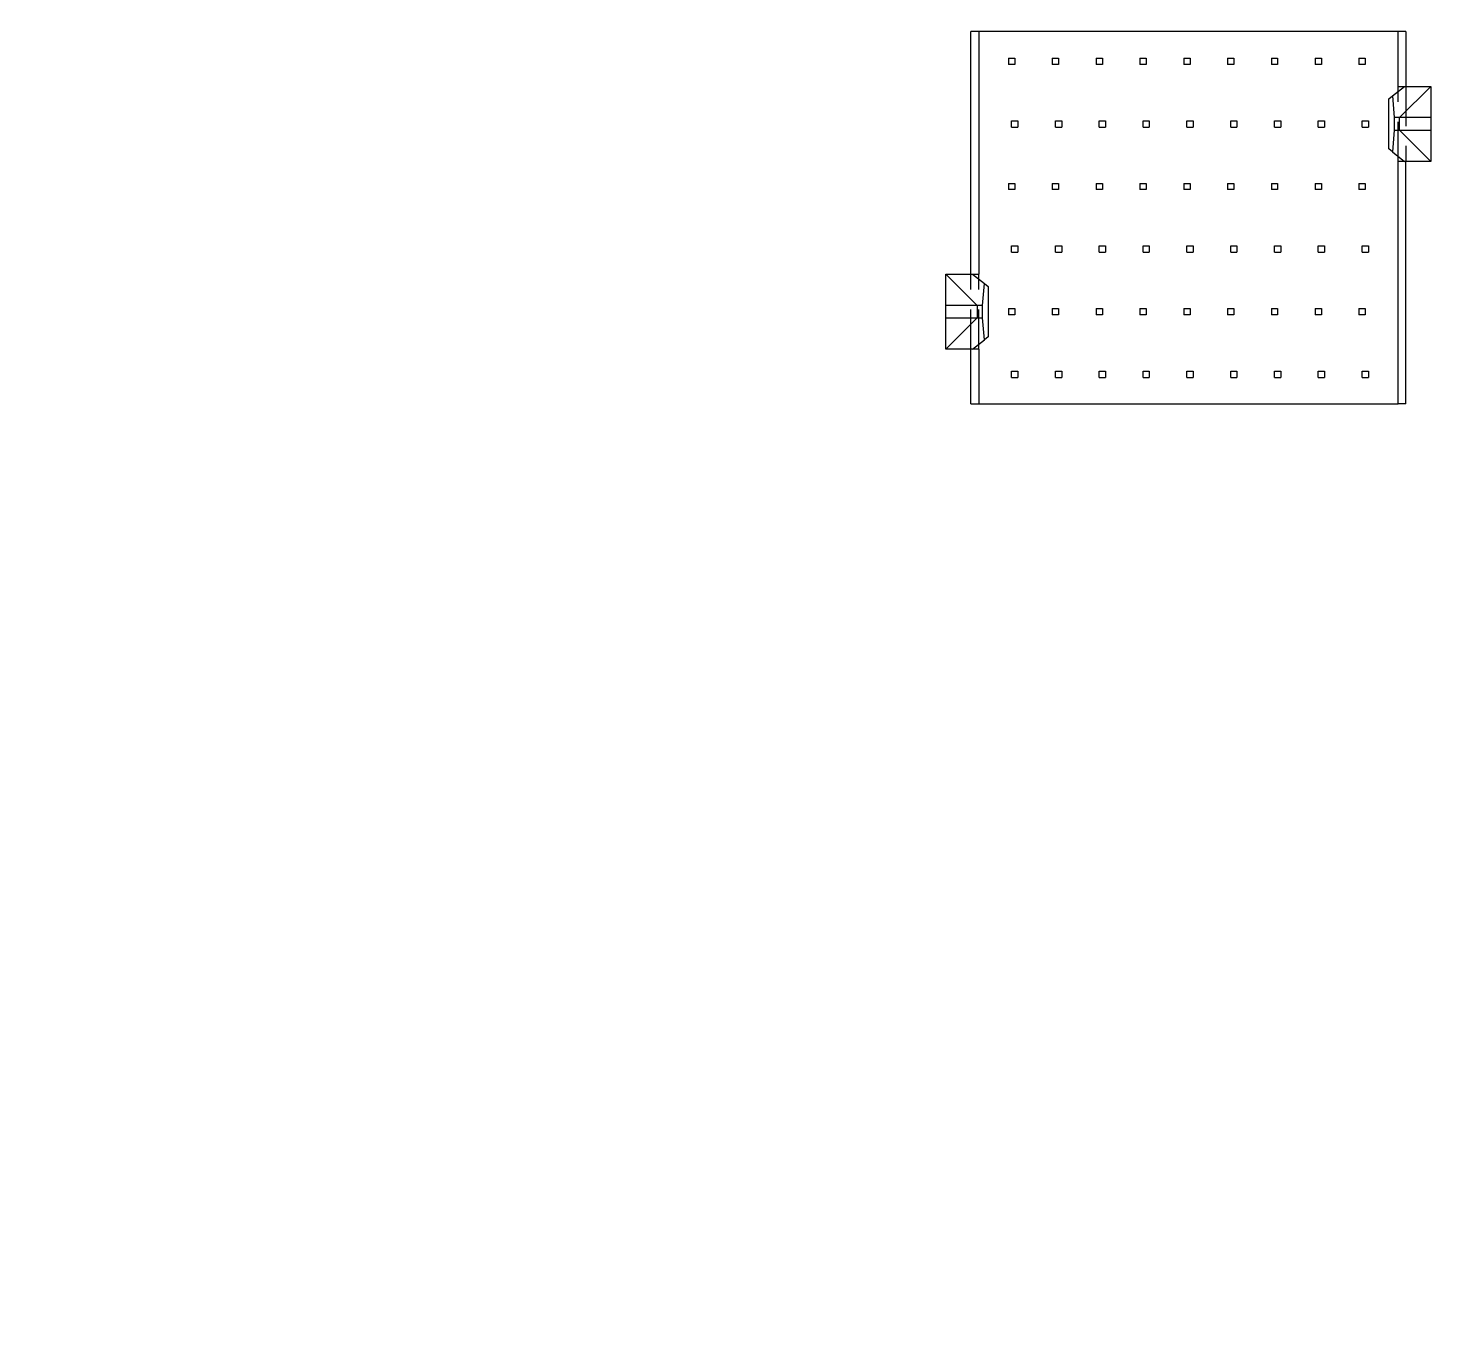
# Model space of a CAD drawing. Header units: millimetres. Extents: x -17 to 589, y 5 to 415.
# Drawn here: x 100.87 to 145.71, y 213.46 to 255.48 of the extents above; entities that cross this region are included whole.
import ezdxf

# ---------------------------------------------------------------- set-up
doc = ezdxf.new("R2010")
doc.units = ezdxf.units.MM
doc.header["$PDSIZE"] = -1
doc.linetypes.add('HIDDEN', pattern=[1.905, 1.27, -0.635])
doc.dimstyles.new('ISO-25', dxfattribs={"dimtxt": 2.5, "dimasz": 2.5, "dimexe": 1.25, "dimexo": 0.625, "dimtad": 1, "dimtxsty": 'Standard', "dimcen": 2.5, "dimadec": 0, "dimazin": 0, "dimtfac": 1, "dimtmove": 0, "dimatfit": 3, "dimfxl": 0, "dimarcsym": 0})

# ---------------------------------------------------------------- blocks, each defined once
blk = doc.blocks.new('*D30')
at = {"color": 0, "lineweight": -2}
for p, q in [((133.397, 283.551), (49.8, 283.551)), ((50.8, 280.249), (50.8, 193.538)), ((50.8, 99.696), (50.8, 186.407)), ((90.181, 96.394), (49.8, 96.394))]:
    blk.add_line(p, q, dxfattribs=at)
at = {"color": 0}
for points in [[(50.25, 280.249), (51.351, 280.249), (50.8, 283.551)], [(50.25, 99.696), (51.351, 99.696), (50.8, 96.394)]]:
    blk.add_solid(points, dxfattribs=at)
at = {"layer": 'Defpoints', "color": 0}
for p in [(50.8, 283.551), (134.397, 283.551), (91.181, 96.394)]:
    blk.add_point(p, dxfattribs=at)
at = {"color": 0, "insert": (50.8, 189.973), "char_height": 3.5, "attachment_point": 5}
blk.add_mtext('187,158', dxfattribs=at)

msp = doc.modelspace()

# ---------------------------------------------------------------- linework, layer by layer
at = {"color": 7, "linetype": 'Continuous', "lineweight": 15}
for p, q in [((131.0069, 247.6139), (131.0069, 255.3639)), ((131.2569, 255.3639), (131.0069, 255.3639)), ((144.6569, 255.3639), (131.2569, 255.3639)), ((131.2569, 255.3639), (131.2569, 247.6139)), ((144.6569, 253.6139), (144.6569, 255.3639)), ((144.9069, 255.3639), (144.6569, 255.3639)), ((144.9069, 255.3639), (144.9069, 253.6139)), ((144.4761, 253.3092), (144.8569, 253.6139)), ((144.6569, 253.6139), (144.8569, 253.6139)), ((145.7069, 253.6139), (144.7069, 252.6139)), ((144.8569, 253.6139), (145.7069, 253.6139)), ((145.7069, 253.6139), (145.7069, 252.6139)), ((144.3569, 253.2139), (144.4761, 253.3092)), ((144.3569, 251.6139), (144.3569, 253.2139)), ((144.4761, 253.3092), (144.5369, 252.6139)), ((144.7069, 252.6139), (144.5369, 252.6139)), ((144.5369, 252.6139), (144.5369, 252.2139)), ((144.7069, 252.2139), (144.7069, 252.6139)), ((145.7069, 252.6139), (144.7069, 252.6139)), ((145.7069, 252.6139), (145.7069, 252.2139)), ((144.5369, 252.2139), (144.4761, 251.5186)), ((144.5369, 252.2139), (144.7069, 252.2139)), ((144.7069, 252.2139), (145.7069, 251.2139)), ((144.7069, 252.2139), (145.7069, 252.2139)), ((145.7069, 252.2139), (145.7069, 251.2139)), ((144.4761, 251.5186), (144.3569, 251.6139)), ((144.4761, 251.5186), (144.8569, 251.2139)), ((144.6569, 243.4639), (144.6569, 251.2139)), ((144.8569, 251.2139), (144.6569, 251.2139)), ((145.7069, 251.2139), (144.8569, 251.2139)), ((144.9069, 243.4639), (144.9069, 251.2139)), ((131.2069, 246.6139), (130.2069, 247.6139)), ((130.2069, 246.6139), (130.2069, 247.6139)), ((130.2069, 247.6139), (131.0569, 247.6139)), ((131.0569, 247.6139), (131.4378, 247.3092)), ((131.0569, 247.6139), (131.2569, 247.6139)), ((131.3769, 246.6139), (131.4378, 247.3092)), ((131.4378, 247.3092), (131.5569, 247.2139)), ((131.5569, 247.2139), (131.5569, 245.6139)), ((130.2069, 246.2139), (130.2069, 246.6139)), ((131.2069, 246.6139), (130.2069, 246.6139)), ((131.3769, 246.6139), (131.2069, 246.6139)), ((131.2069, 246.6139), (131.2069, 246.2139)), ((131.3769, 246.2139), (131.3769, 246.6139)), ((130.2069, 246.2139), (131.2069, 246.2139)), ((130.2069, 245.2139), (131.2069, 246.2139)), ((130.2069, 245.2139), (130.2069, 246.2139)), ((131.2069, 246.2139), (131.3769, 246.2139)), ((131.4378, 245.5186), (131.3769, 246.2139)), ((131.0569, 245.2139), (131.4378, 245.5186)), ((131.5569, 245.6139), (131.4378, 245.5186)), ((131.0569, 245.2139), (130.2069, 245.2139)), ((131.0069, 243.4639), (131.0069, 245.2139)), ((131.2569, 245.2139), (131.0569, 245.2139)), ((131.2569, 245.2139), (131.2569, 243.4639)), ((131.0069, 243.4639), (131.2569, 243.4639)), ((131.2569, 243.4639), (144.6569, 243.4639)), ((144.9069, 243.4639), (144.6569, 243.4639))]:
    msp.add_line(p, q, dxfattribs=at)
at = {"color": 7, "linetype": 'HIDDEN', "lineweight": 0}
for p, q in [((132.2069, 254.5139), (132.4069, 254.5139)), ((132.2069, 254.5139), (132.2069, 254.3139)), ((132.4069, 254.3139), (132.2069, 254.3139)), ((132.4069, 254.5139), (132.4069, 254.3139)), ((133.6069, 254.5139), (133.8069, 254.5139)), ((133.6069, 254.5139), (133.6069, 254.3139)), ((133.8069, 254.3139), (133.6069, 254.3139)), ((133.8069, 254.5139), (133.8069, 254.3139)), ((135.0069, 254.5139), (135.2069, 254.5139)), ((135.0069, 254.5139), (135.0069, 254.3139)), ((135.2069, 254.3139), (135.0069, 254.3139)), ((135.2069, 254.5139), (135.2069, 254.3139)), ((136.4069, 254.5139), (136.4069, 254.3139)), ((136.4069, 254.5139), (136.6069, 254.5139)), ((136.6069, 254.3139), (136.4069, 254.3139)), ((136.6069, 254.5139), (136.6069, 254.3139)), ((137.8069, 254.5139), (137.8069, 254.3139)), ((137.8069, 254.5139), (138.0069, 254.5139)), ((138.0069, 254.3139), (137.8069, 254.3139)), ((138.0069, 254.5139), (138.0069, 254.3139)), ((139.2069, 254.5139), (139.2069, 254.3139)), ((139.2069, 254.5139), (139.4069, 254.5139)), ((139.4069, 254.3139), (139.2069, 254.3139)), ((139.4069, 254.5139), (139.4069, 254.3139)), ((140.6069, 254.5139), (140.8069, 254.5139)), ((140.6069, 254.5139), (140.6069, 254.3139)), ((140.8069, 254.3139), (140.6069, 254.3139)), ((140.8069, 254.5139), (140.8069, 254.3139)), ((142.0069, 254.5139), (142.2069, 254.5139)), ((142.0069, 254.5139), (142.0069, 254.3139)), ((142.2069, 254.3139), (142.0069, 254.3139)), ((142.2069, 254.5139), (142.2069, 254.3139)), ((143.4069, 254.5139), (143.6069, 254.5139)), ((143.4069, 254.5139), (143.4069, 254.3139)), ((143.6069, 254.3139), (143.4069, 254.3139)), ((143.6069, 254.5139), (143.6069, 254.3139)), ((144.6569, 251.2139), (144.6569, 253.6139)), ((144.9069, 253.6139), (144.9069, 251.2139)), ((132.3069, 252.3139), (132.3069, 252.5139)), ((132.3069, 252.5139), (132.5069, 252.5139)), ((132.5069, 252.5139), (132.5069, 252.3139)), ((133.7069, 252.3139), (133.7069, 252.5139)), ((133.7069, 252.5139), (133.9069, 252.5139)), ((133.9069, 252.5139), (133.9069, 252.3139)), ((135.1069, 252.3139), (135.1069, 252.5139)), ((135.1069, 252.5139), (135.3069, 252.5139)), ((135.3069, 252.5139), (135.3069, 252.3139)), ((136.5069, 252.3139), (136.5069, 252.5139)), ((136.5069, 252.5139), (136.7069, 252.5139)), ((136.7069, 252.5139), (136.7069, 252.3139)), ((137.9069, 252.3139), (137.9069, 252.5139)), ((137.9069, 252.5139), (138.1069, 252.5139)), ((138.1069, 252.5139), (138.1069, 252.3139)), ((139.3069, 252.3139), (139.3069, 252.5139)), ((139.3069, 252.5139), (139.5069, 252.5139)), ((139.5069, 252.5139), (139.5069, 252.3139)), ((140.7069, 252.3139), (140.7069, 252.5139)), ((140.7069, 252.5139), (140.9069, 252.5139)), ((140.9069, 252.5139), (140.9069, 252.3139)), ((142.1069, 252.3139), (142.1069, 252.5139)), ((142.1069, 252.5139), (142.3069, 252.5139)), ((142.3069, 252.5139), (142.3069, 252.3139)), ((143.5069, 252.3139), (143.5069, 252.5139)), ((143.5069, 252.5139), (143.7069, 252.5139)), ((143.7069, 252.5139), (143.7069, 252.3139)), ((132.3069, 252.3139), (132.5069, 252.3139)), ((133.7069, 252.3139), (133.9069, 252.3139)), ((135.1069, 252.3139), (135.3069, 252.3139)), ((136.5069, 252.3139), (136.7069, 252.3139)), ((137.9069, 252.3139), (138.1069, 252.3139)), ((139.3069, 252.3139), (139.5069, 252.3139)), ((140.7069, 252.3139), (140.9069, 252.3139)), ((142.1069, 252.3139), (142.3069, 252.3139)), ((143.5069, 252.3139), (143.7069, 252.3139)), ((132.2069, 250.5139), (132.4069, 250.5139)), ((132.2069, 250.5139), (132.2069, 250.3139)), ((132.4069, 250.3139), (132.2069, 250.3139)), ((132.4069, 250.5139), (132.4069, 250.3139)), ((133.6069, 250.5139), (133.6069, 250.3139)), ((133.6069, 250.5139), (133.8069, 250.5139)), ((133.8069, 250.3139), (133.6069, 250.3139)), ((133.8069, 250.5139), (133.8069, 250.3139)), ((135.0069, 250.5139), (135.0069, 250.3139)), ((135.0069, 250.5139), (135.2069, 250.5139)), ((135.2069, 250.3139), (135.0069, 250.3139)), ((135.2069, 250.5139), (135.2069, 250.3139)), ((136.4069, 250.5139), (136.6069, 250.5139)), ((136.4069, 250.5139), (136.4069, 250.3139)), ((136.6069, 250.3139), (136.4069, 250.3139)), ((136.6069, 250.5139), (136.6069, 250.3139)), ((137.8069, 250.5139), (137.8069, 250.3139)), ((137.8069, 250.5139), (138.0069, 250.5139)), ((138.0069, 250.3139), (137.8069, 250.3139)), ((138.0069, 250.5139), (138.0069, 250.3139)), ((139.2069, 250.5139), (139.2069, 250.3139)), ((139.2069, 250.5139), (139.4069, 250.5139)), ((139.4069, 250.3139), (139.2069, 250.3139)), ((139.4069, 250.5139), (139.4069, 250.3139)), ((140.6069, 250.5139), (140.8069, 250.5139)), ((140.6069, 250.5139), (140.6069, 250.3139)), ((140.8069, 250.3139), (140.6069, 250.3139)), ((140.8069, 250.5139), (140.8069, 250.3139)), ((142.0069, 250.5139), (142.2069, 250.5139)), ((142.0069, 250.5139), (142.0069, 250.3139)), ((142.2069, 250.3139), (142.0069, 250.3139)), ((142.2069, 250.5139), (142.2069, 250.3139)), ((143.4069, 250.5139), (143.4069, 250.3139)), ((143.4069, 250.5139), (143.6069, 250.5139)), ((143.6069, 250.3139), (143.4069, 250.3139)), ((143.6069, 250.5139), (143.6069, 250.3139)), ((132.3069, 248.3139), (132.3069, 248.5139)), ((132.3069, 248.5139), (132.5069, 248.5139)), ((132.5069, 248.5139), (132.5069, 248.3139)), ((133.7069, 248.5139), (133.9069, 248.5139)), ((133.7069, 248.3139), (133.7069, 248.5139)), ((133.9069, 248.5139), (133.9069, 248.3139)), ((135.1069, 248.3139), (135.1069, 248.5139)), ((135.1069, 248.5139), (135.3069, 248.5139)), ((135.3069, 248.5139), (135.3069, 248.3139)), ((136.5069, 248.3139), (136.5069, 248.5139)), ((136.5069, 248.5139), (136.7069, 248.5139)), ((136.7069, 248.5139), (136.7069, 248.3139)), ((137.9069, 248.3139), (137.9069, 248.5139)), ((137.9069, 248.5139), (138.1069, 248.5139)), ((138.1069, 248.5139), (138.1069, 248.3139)), ((139.3069, 248.3139), (139.3069, 248.5139)), ((139.3069, 248.5139), (139.5069, 248.5139)), ((139.5069, 248.5139), (139.5069, 248.3139)), ((140.7069, 248.3139), (140.7069, 248.5139)), ((140.7069, 248.5139), (140.9069, 248.5139)), ((140.9069, 248.5139), (140.9069, 248.3139)), ((142.1069, 248.3139), (142.1069, 248.5139)), ((142.1069, 248.5139), (142.3069, 248.5139)), ((142.3069, 248.5139), (142.3069, 248.3139)), ((143.5069, 248.3139), (143.5069, 248.5139)), ((143.5069, 248.5139), (143.7069, 248.5139)), ((143.7069, 248.5139), (143.7069, 248.3139)), ((132.3069, 248.3139), (132.5069, 248.3139)), ((133.7069, 248.3139), (133.9069, 248.3139)), ((135.1069, 248.3139), (135.3069, 248.3139)), ((136.5069, 248.3139), (136.7069, 248.3139)), ((137.9069, 248.3139), (138.1069, 248.3139)), ((139.3069, 248.3139), (139.5069, 248.3139)), ((140.7069, 248.3139), (140.9069, 248.3139)), ((142.1069, 248.3139), (142.3069, 248.3139)), ((143.5069, 248.3139), (143.7069, 248.3139)), ((131.0069, 245.2139), (131.0069, 247.6139)), ((131.2569, 245.2139), (131.2569, 247.6139)), ((132.2069, 246.5139), (132.2069, 246.3139)), ((132.2069, 246.5139), (132.4069, 246.5139)), ((132.4069, 246.3139), (132.2069, 246.3139)), ((132.4069, 246.5139), (132.4069, 246.3139)), ((133.6069, 246.5139), (133.6069, 246.3139)), ((133.6069, 246.5139), (133.8069, 246.5139)), ((133.8069, 246.3139), (133.6069, 246.3139)), ((133.8069, 246.5139), (133.8069, 246.3139)), ((135.0069, 246.5139), (135.0069, 246.3139)), ((135.0069, 246.5139), (135.2069, 246.5139)), ((135.2069, 246.3139), (135.0069, 246.3139)), ((135.2069, 246.5139), (135.2069, 246.3139)), ((136.4069, 246.5139), (136.4069, 246.3139)), ((136.4069, 246.5139), (136.6069, 246.5139)), ((136.6069, 246.3139), (136.4069, 246.3139)), ((136.6069, 246.5139), (136.6069, 246.3139)), ((137.8069, 246.5139), (138.0069, 246.5139)), ((137.8069, 246.5139), (137.8069, 246.3139)), ((138.0069, 246.3139), (137.8069, 246.3139)), ((138.0069, 246.5139), (138.0069, 246.3139)), ((139.2069, 246.5139), (139.2069, 246.3139)), ((139.2069, 246.5139), (139.4069, 246.5139)), ((139.4069, 246.3139), (139.2069, 246.3139)), ((139.4069, 246.5139), (139.4069, 246.3139)), ((140.6069, 246.5139), (140.6069, 246.3139)), ((140.6069, 246.5139), (140.8069, 246.5139)), ((140.8069, 246.3139), (140.6069, 246.3139)), ((140.8069, 246.5139), (140.8069, 246.3139)), ((142.0069, 246.5139), (142.0069, 246.3139)), ((142.0069, 246.5139), (142.2069, 246.5139)), ((142.2069, 246.3139), (142.0069, 246.3139)), ((142.2069, 246.5139), (142.2069, 246.3139)), ((143.4069, 246.5139), (143.4069, 246.3139)), ((143.4069, 246.5139), (143.6069, 246.5139)), ((143.6069, 246.3139), (143.4069, 246.3139)), ((143.6069, 246.5139), (143.6069, 246.3139)), ((132.3069, 244.3139), (132.3069, 244.5139)), ((132.3069, 244.5139), (132.5069, 244.5139)), ((132.5069, 244.5139), (132.5069, 244.3139)), ((133.7069, 244.3139), (133.7069, 244.5139)), ((133.7069, 244.5139), (133.9069, 244.5139)), ((133.9069, 244.5139), (133.9069, 244.3139)), ((135.1069, 244.3139), (135.1069, 244.5139)), ((135.1069, 244.5139), (135.3069, 244.5139)), ((135.3069, 244.5139), (135.3069, 244.3139)), ((136.5069, 244.5139), (136.7069, 244.5139)), ((136.5069, 244.3139), (136.5069, 244.5139)), ((136.7069, 244.5139), (136.7069, 244.3139)), ((137.9069, 244.5139), (138.1069, 244.5139)), ((137.9069, 244.3139), (137.9069, 244.5139)), ((138.1069, 244.5139), (138.1069, 244.3139)), ((139.3069, 244.5139), (139.5069, 244.5139)), ((139.3069, 244.3139), (139.3069, 244.5139)), ((139.5069, 244.5139), (139.5069, 244.3139)), ((140.7069, 244.3139), (140.7069, 244.5139)), ((140.7069, 244.5139), (140.9069, 244.5139)), ((140.9069, 244.5139), (140.9069, 244.3139)), ((142.1069, 244.3139), (142.1069, 244.5139)), ((142.1069, 244.5139), (142.3069, 244.5139)), ((142.3069, 244.5139), (142.3069, 244.3139)), ((143.5069, 244.3139), (143.5069, 244.5139)), ((143.5069, 244.5139), (143.7069, 244.5139)), ((143.7069, 244.5139), (143.7069, 244.3139)), ((132.3069, 244.3139), (132.5069, 244.3139)), ((133.7069, 244.3139), (133.9069, 244.3139)), ((135.1069, 244.3139), (135.3069, 244.3139)), ((136.5069, 244.3139), (136.7069, 244.3139)), ((137.9069, 244.3139), (138.1069, 244.3139)), ((139.3069, 244.3139), (139.5069, 244.3139)), ((140.7069, 244.3139), (140.9069, 244.3139)), ((142.1069, 244.3139), (142.3069, 244.3139)), ((143.5069, 244.3139), (143.7069, 244.3139))]:
    msp.add_line(p, q, dxfattribs=at)

# ---------------------------------------------------------------- dimensions: what is measured, and where the dimension line sits
dim = msp.add_linear_dim(base=(50.8003654011, 283.5513976185), p1=(91.1810391472, 96.3938976185), p2=(134.3969255003, 283.5513976185), angle=90, dimstyle='ISO-25', override={"dimtxt": 3.5, "dimasz": 3.302, "dimexe": 1, "dimexo": 1, "dimgap": 1.524, "dimtih": 1, "dimtoh": 1, "dimdec": 3, "dimzin": 0, "dimadec": 2, "dimtdec": 3, "dimtzin": 0})
dim.commit()
dim.dimension.update_dxf_attribs({"geometry": '*D30', "text_midpoint": (50.8003654011, 189.9726476185)})

doc.saveas('drawing.dxf')
